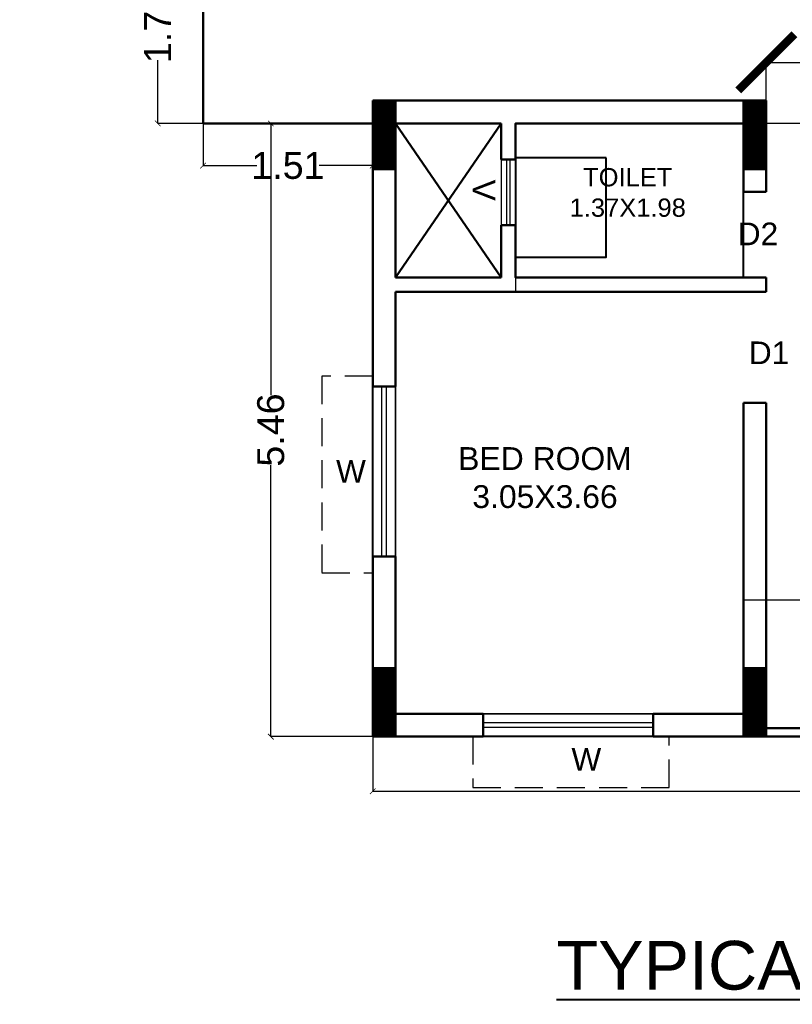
# Model space of a CAD drawing. Header units: metres. Extents: x 0 to 63445, y 32361 to 32804.
# Drawn here: x 63246.58 to 63253.46, y 32766.53 to 32775.3 of the extents above; entities that cross this region are included whole.
import ezdxf

# ---------------------------------------------------------------- set-up
doc = ezdxf.new("R2010")
doc.units = ezdxf.units.M
doc.header["$MEASUREMENT"] = 0
doc.header["$PDMODE"] = 34
doc.header["$PDSIZE"] = -10
doc.linetypes.add('DASHED2', pattern=[0.375, 0.25, -0.125])
doc.layers.get('0').update_dxf_attribs({"lineweight": 25})
for name, color, linetype, plot in [('BLK_2_FLR_1_BATH', 3, 'Continuous', False), ('BLK_2_FLR_1_BLT_UP_AREA', 14, 'Continuous', False), ('BLK_2_FLR_1_WATER_CLOSET', 2, 'Continuous', False)]:
    doc.layers.add(name, color=color, linetype=linetype, plot=plot)
for name, color, linetype, lineweight in [('BLK_2_FLR_1_BLT_UP_AREA_DEDUCT', 41, 'Continuous', 9), ('BLK_2_FLR_1_EXIT_WIDTH_DOOR', 7, 'Continuous', 0), ('BLK_2_FLR_1_UNITFA', 7, 'Continuous', 0), ('COLUMN', 1, 'Continuous', 30), ('DIM', 56, 'Continuous', 20), ('TEXT-2', 65, 'Continuous', 18), ('wall', 7, 'Continuous', 30), ('window', 154, 'Continuous', 9)]:
    doc.layers.add(name, color=color, linetype=linetype, lineweight=lineweight)
doc.layers.add('text', color=65, linetype='Continuous')
doc.styles.add('AutoDCRFont', font='arial.ttf')
doc.styles.get("Standard").update_dxf_attribs({"font": 'arial.ttf', "height": 0.4})
doc.styles.add('TNR', font='times.ttf', dxfattribs={"height": 0.5})
doc.dimstyles.new('ARCHANA', dxfattribs={"dimscale": 0, "dimtxt": 0.5, "dimasz": 0.5, "dimexe": 0, "dimexo": 0, "dimgap": 0, "dimtad": 0, "dimzin": 0, "dimdsep": 46, "dimtxsty": 'TNR', "dimblk": 'ARCHTICK', "dimcen": 0.09, "dimclrd": 36, "dimclre": 36, "dimclrt": 7, "dimadec": 0, "dimazin": 0, "dimtfac": 1, "dimtofl": 0, "dimtmove": 0, "dimatfit": 3, "dimldrblk": 'ARCHTICK', "dimfxl": 1, "dimfrac": 2, "dimtolj": 1, "dimtzin": 0, "dimlwd": -1, "dimlwe": -1, "dimarcsym": 0})

# ---------------------------------------------------------------- blocks, each defined once
blk = doc.blocks.new('A$C7D115503')
at = {"layer": 'COLUMN', "ltscale": 3}
h = blk.add_hatch(dxfattribs=at)
h.set_pattern_fill('ANSI31', color=256, style=0)
h.paths.add_polyline_path([(-14.36, -11.59), (-6.36, -11.59), (-6.36, 12.41), (-14.36, 12.41)])
at = {"layer": 'COLUMN', "ltscale": 0.05}
for p, q in [((-14.36, 12.41), (-6.36, 12.41)), ((-14.36, 12.41), (-14.36, -11.59)), ((-6.36, 12.41), (-6.36, -11.59)), ((-6.36, -11.59), (-14.36, -11.59))]:
    blk.add_line(p, q, dxfattribs=at)
blk = doc.blocks.new('_ArchTick')
at = {"color": 0, "linetype": 'ByBlock', "const_width": 0.15}
blk.add_lwpolyline([(-0.5, -0.5), (0.5, 0.5)], dxfattribs=at)
blk = doc.blocks.new('*D897')
at = {"layer": 'Defpoints', "color": 0, "ltscale": 3, "transparency": 16777216}
for p in [(63247.8105, 32776.1023), (63248.2138, 32776.1023), (63248.2138, 32774.3751)]:
    blk.add_point(p, dxfattribs=at)
at = {"layer": 'DIM', "ltscale": 3, "transparency": 16777216}
for p, q in [((63248.2138, 32776.1023), (63247.8105, 32776.1023)), ((63247.8105, 32776.1023), (63247.8105, 32775.5391)), ((63247.8105, 32774.3751), (63247.8105, 32774.9383)), ((63248.2138, 32774.3751), (63247.8105, 32774.3751))]:
    blk.add_line(p, q, dxfattribs=at)
at = {"layer": 'DIM', "ltscale": 3, "transparency": 16777216, "xscale": 0.05, "yscale": 0.05, "zscale": 0.05}
for p, rotation in [((63247.8105, 32776.1023), 90), ((63247.8105, 32774.3751), 270)]:
    blk.add_blockref('_ArchTick', p, dxfattribs=dict(at, rotation=rotation))
at = {"layer": 'DIM', "color": 7, "ltscale": 3, "transparency": 16777216, "insert": (63247.8105, 32775.2387), "char_height": 0.4, "attachment_point": 5, "rotation": 90}
blk.add_mtext('\\A1;{\\H0.6x;1.73}', dxfattribs=at)
blk = doc.blocks.new('*D898')
at = {"layer": 'Defpoints', "color": 0, "ltscale": 3, "transparency": 16777216}
for p in [(63248.2138, 32774.3751), (63249.724, 32774.3751), (63249.724, 32773.9999)]:
    blk.add_point(p, dxfattribs=at)
at = {"layer": 'DIM', "ltscale": 3, "transparency": 16777216}
for p, q in [((63248.2138, 32774.3751), (63248.2138, 32773.9999)), ((63249.724, 32774.3751), (63249.724, 32773.9999)), ((63248.2138, 32773.9999), (63248.6916, 32773.9999)), ((63249.724, 32773.9999), (63249.2461, 32773.9999))]:
    blk.add_line(p, q, dxfattribs=at)
at = {"layer": 'DIM', "ltscale": 3, "transparency": 16777216, "xscale": 0.05, "yscale": 0.05, "zscale": 0.05, "rotation": 180}
blk.add_blockref('_ArchTick', (63248.2138, 32773.9999), dxfattribs=at)
at = {"layer": 'DIM', "ltscale": 3, "transparency": 16777216, "xscale": 0.05, "yscale": 0.05, "zscale": 0.05}
blk.add_blockref('_ArchTick', (63249.724, 32773.9999), dxfattribs=at)
at = {"layer": 'DIM', "color": 7, "ltscale": 3, "transparency": 16777216, "insert": (63248.9689, 32773.9999), "char_height": 0.4, "attachment_point": 5}
blk.add_mtext('\\A1;{\\H0.6x;1.51}', dxfattribs=at)
blk = doc.blocks.new('*D899')
at = {"layer": 'Defpoints', "color": 0, "ltscale": 3, "transparency": 16777216}
for p in [(63249.724, 32774.3751), (63248.8171, 32768.9139), (63249.724, 32768.9139)]:
    blk.add_point(p, dxfattribs=at)
at = {"layer": 'DIM', "ltscale": 3, "transparency": 16777216}
for p, q in [((63249.724, 32774.3751), (63248.8171, 32774.3751)), ((63248.8171, 32774.3751), (63248.8171, 32771.9561)), ((63248.8171, 32768.9139), (63248.8171, 32771.3329)), ((63249.724, 32768.9139), (63248.8171, 32768.9139))]:
    blk.add_line(p, q, dxfattribs=at)
at = {"layer": 'DIM', "ltscale": 3, "transparency": 16777216, "xscale": 0.05, "yscale": 0.05, "zscale": 0.05}
for p, rotation in [((63248.8171, 32774.3751), 90), ((63248.8171, 32768.9139), 270)]:
    blk.add_blockref('_ArchTick', p, dxfattribs=dict(at, rotation=rotation))
at = {"layer": 'DIM', "color": 7, "ltscale": 3, "transparency": 16777216, "insert": (63248.8171, 32771.6445), "char_height": 0.4, "attachment_point": 5, "rotation": 90}
blk.add_mtext('\\A1;{\\H0.6x;5.46}', dxfattribs=at)
blk = doc.blocks.new('*D900')
at = {"layer": 'Defpoints', "color": 0, "ltscale": 3, "transparency": 16777216}
for p in [(0.8318, 32781.6651), (63266.6191, 32781.6651), (0, 32768.9139)]:
    blk.add_point(p, dxfattribs=at)
at = {"layer": 'DIM', "ltscale": 3, "transparency": 16777216}
for p, q in [((5.8318, 32781.6651), (0.8318, 32781.6651)), ((0.8318, 32781.6651), (0.8318, 32775.684)), ((0.8318, 32768.9139), (0.8318, 32774.8949)), ((0, 32768.9139), (0.8318, 32768.9139))]:
    blk.add_line(p, q, dxfattribs=at)
at = {"layer": 'DIM', "ltscale": 3, "transparency": 16777216, "xscale": 0.05, "yscale": 0.05, "zscale": 0.05}
for p, rotation in [((0.8318, 32781.6651), 90), ((0.8318, 32768.9139), 270)]:
    blk.add_blockref('_ArchTick', p, dxfattribs=dict(at, rotation=rotation))
at = {"layer": 'DIM', "color": 7, "ltscale": 3, "transparency": 16777216, "insert": (0.8318, 32775.2895), "char_height": 0.4, "attachment_point": 5, "rotation": 90}
blk.add_mtext('\\A1;{\\H0.6x;12.75}', dxfattribs=at)
blk = doc.blocks.new('*D886')
at = {"layer": 'Defpoints', "color": 0, "ltscale": 3, "transparency": 16777216}
for p in [(63249.724, 32768.9139), (63266.6191, 32768.9139), (63266.6191, 32768.4274)]:
    blk.add_point(p, dxfattribs=at)
at = {"layer": 'DIM', "ltscale": 3, "transparency": 16777216}
for p, q in [((63249.724, 32768.9139), (63249.724, 32768.4274)), ((63266.6191, 32768.9139), (63266.6191, 32768.4274)), ((63249.724, 32768.4274), (63257.7619, 32768.4274)), ((63266.6191, 32768.4274), (63258.5812, 32768.4274))]:
    blk.add_line(p, q, dxfattribs=at)
at = {"layer": 'DIM', "ltscale": 3, "transparency": 16777216, "xscale": 0.05, "yscale": 0.05, "zscale": 0.05, "rotation": 180}
blk.add_blockref('_ArchTick', (63249.724, 32768.4274), dxfattribs=at)
at = {"layer": 'DIM', "ltscale": 3, "transparency": 16777216, "xscale": 0.05, "yscale": 0.05, "zscale": 0.05}
blk.add_blockref('_ArchTick', (63266.6191, 32768.4274), dxfattribs=at)
at = {"layer": 'DIM', "color": 7, "ltscale": 3, "transparency": 16777216, "insert": (63258.1715, 32768.4274), "char_height": 0.4, "attachment_point": 5}
blk.add_mtext('\\A1;{\\H0.625x;16.90}', dxfattribs=at)
blk = doc.blocks.new('*D941')
at = {"layer": 'BLK_2_FLR_1_EXIT_WIDTH_DOOR', "color": 36, "ltscale": 0.5, "transparency": 16777216}
for p, q in [((63253.2293, 32774.5783), (63253.2293, 32774.9195)), ((63253.2293, 32774.9195), (63254.2961, 32774.9195)), ((63254.2961, 32774.5783), (63254.2961, 32774.9195)), ((63254.2961, 32774.9195), (63254.7961, 32774.9195))]:
    blk.add_line(p, q, dxfattribs=at)
at = {"layer": 'Defpoints', "color": 0, "ltscale": 0.5, "transparency": 16777216}
for p in [(63254.2961, 32774.9195), (63253.2293, 32774.5783), (63254.2961, 32774.5783)]:
    blk.add_point(p, dxfattribs=at)
at = {"layer": 'BLK_2_FLR_1_EXIT_WIDTH_DOOR', "color": 36, "ltscale": 0.5, "transparency": 16777216, "xscale": 0.5, "yscale": 0.5, "zscale": 0.5, "rotation": 180}
blk.add_blockref('_ArchTick', (63253.2293, 32774.9195), dxfattribs=at)
at = {"layer": 'BLK_2_FLR_1_EXIT_WIDTH_DOOR', "color": 36, "ltscale": 0.5, "transparency": 16777216, "xscale": 0.5, "yscale": 0.5, "zscale": 0.5}
blk.add_blockref('_ArchTick', (63254.2961, 32774.9195), dxfattribs=at)
at = {"layer": 'BLK_2_FLR_1_EXIT_WIDTH_DOOR', "color": 7, "ltscale": 0.5, "transparency": 16777216, "insert": (63255.3824, 32774.9195), "char_height": 0.5, "attachment_point": 5, "style": 'TNR'}
blk.add_mtext('\\A1;1.07', dxfattribs=at)

msp = doc.modelspace()

# ---------------------------------------------------------------- linework, layer by layer
at = {"layer": 'BLK_2_FLR_1_BATH', "color": 3, "ltscale": 0.5}
msp.add_lwpolyline([(63253.0261, 32774.3751), (63250.9947, 32774.3751), (63250.9947, 32773.0034), (63253.0261, 32773.0034)], close=True, dxfattribs=at)
at = {"layer": 'BLK_2_FLR_1_BLT_UP_AREA', "color": 20}
msp.add_lwpolyline([(63246.6251, 32781.6651), (63266.6191, 32781.6651), (63266.6191, 32768.9139), (63249.724, 32768.9139), (63249.724, 32774.3751), (63248.2138, 32774.3751), (63248.2138, 32776.1023), (63246.6251, 32776.1023), (63246.6251, 32781.6651)], close=True, dxfattribs=at)
at = {"layer": 'BLK_2_FLR_1_BLT_UP_AREA_DEDUCT', "color": 20}
msp.add_lwpolyline([(63250.8677, 32773.0034), (63249.9272, 32773.0034), (63249.9272, 32774.3751), (63250.8677, 32774.3751)], close=True, dxfattribs=at)
at = {"layer": 'BLK_2_FLR_1_UNITFA', "color": 1, "ltscale": 0.5}
msp.add_lwpolyline([(63256.1249, 32774.3751), (63250.9947, 32774.3751), (63250.9947, 32772.8764), (63249.9272, 32772.8764), (63249.9272, 32769.1171), (63253.0261, 32769.1171), (63253.0261, 32770.1331), (63256.1249, 32770.1331), (63256.1249, 32774.3751)], close=True, dxfattribs=at)
at = {"layer": 'BLK_2_FLR_1_WATER_CLOSET', "color": 3}
msp.add_lwpolyline([(63251.8034, 32774.0682), (63250.9947, 32774.0682), (63250.9947, 32773.1833), (63251.8034, 32773.1833)], close=True, dxfattribs=at)
at = {"layer": 'wall'}
for p, q in [((63248.2138, 32774.3751), (63248.2138, 32776.1023)), ((63249.724, 32772.0324), (63249.724, 32774.5783)), ((63253.0261, 32774.5783), (63249.724, 32774.5783)), ((63253.0261, 32774.5783), (63253.2293, 32774.5783)), ((63253.2293, 32774.5783), (63253.2293, 32773.7654)), ((63249.724, 32774.3751), (63248.2138, 32774.3751)), ((63249.9272, 32773.0034), (63249.9272, 32774.3751)), ((63250.8677, 32774.3751), (63249.9272, 32774.3751)), ((63250.8677, 32774.3751), (63249.9272, 32773.0034)), ((63249.9272, 32774.3751), (63250.8677, 32773.0034)), ((63250.8677, 32774.0544), (63250.8677, 32774.3751)), ((63250.9947, 32774.0544), (63250.9947, 32774.3751)), ((63253.0261, 32774.3751), (63250.9947, 32774.3751)), ((63253.0261, 32773.7654), (63253.0261, 32774.3751)), ((63253.2293, 32773.7654), (63253.0261, 32773.7654)), ((63250.8677, 32773.0034), (63250.8677, 32773.4707)), ((63250.9947, 32773.0034), (63250.9947, 32773.4707)), ((63250.8677, 32773.0034), (63249.9272, 32773.0034)), ((63253.2293, 32773.0034), (63250.9947, 32773.0034)), ((63253.2293, 32773.0034), (63253.2293, 32772.8764)), ((63249.9272, 32772.0324), (63249.9272, 32772.8764)), ((63253.2293, 32772.8764), (63249.9272, 32772.8764)), ((63253.0261, 32769.1171), (63253.0261, 32771.8858)), ((63253.2293, 32771.8858), (63253.0261, 32771.8858)), ((63253.2293, 32771.8858), (63253.2293, 32768.9139)), ((63249.724, 32768.9139), (63249.724, 32770.5178)), ((63249.9272, 32769.1171), (63249.9272, 32770.5178)), ((63250.7074, 32769.1171), (63249.9272, 32769.1171)), ((63253.0261, 32769.1171), (63252.222, 32769.1171)), ((63256.1249, 32768.9901), (63253.2293, 32768.9901)), ((63250.7074, 32768.9139), (63249.724, 32768.9139)), ((63253.2293, 32768.9139), (63252.222, 32768.9139)), ((63256.1249, 32768.9139), (63253.2293, 32768.9139))]:
    msp.add_line(p, q, dxfattribs=at)
at = {"layer": 'wall', "ltscale": 0.5}
msp.add_line((63250.8677, 32774.0544), (63250.9947, 32774.0544), dxfattribs=at)
at = {"layer": 'wall', "ltscale": 3}
for p, q in [((63250.9947, 32773.4707), (63250.8677, 32773.4707)), ((63249.9272, 32772.0324), (63249.724, 32772.0324)), ((63249.9272, 32770.5178), (63249.724, 32770.5178)), ((63250.7074, 32769.1171), (63250.7074, 32768.9139)), ((63252.222, 32769.1171), (63252.222, 32768.9139))]:
    msp.add_line(p, q, dxfattribs=at)
at = {"layer": 'window', "ltscale": 0.5}
for p, q in [((63250.8677, 32774.0544), (63250.8677, 32773.4707)), ((63250.9144, 32774.0544), (63250.9144, 32773.4707)), ((63250.948, 32773.4707), (63250.948, 32774.0538)), ((63250.9947, 32773.4707), (63250.9947, 32774.0538))]:
    msp.add_line(p, q, dxfattribs=at)
at = {"layer": 'window'}
for p, q in [((63250.9947, 32774.0538), (63250.9947, 32774.0544)), ((63249.7252, 32770.5178), (63249.7252, 32772.0324)), ((63249.8047, 32770.5178), (63249.8047, 32772.0324)), ((63249.8477, 32770.5178), (63249.8477, 32772.0324)), ((63249.9272, 32770.5178), (63249.9272, 32772.0324)), ((63252.222, 32769.1171), (63250.7074, 32769.1171)), ((63252.222, 32769.0376), (63250.7074, 32769.0376)), ((63252.222, 32768.9946), (63250.7074, 32768.9946)), ((63252.222, 32768.9152), (63250.7074, 32768.9152))]:
    msp.add_line(p, q, dxfattribs=at)
at = {"layer": 'window', "color": 8, "linetype": 'DASHED2'}
for points in [[(63249.7252, 32772.1255), (63249.2708, 32772.1255), (63249.2708, 32770.3743), (63249.7252, 32770.3743)], [(63250.6143, 32768.9152), (63250.6143, 32768.4608), (63252.3655, 32768.4608), (63252.3655, 32768.9152)]]:
    msp.add_lwpolyline(points, dxfattribs=at)

# ---------------------------------------------------------------- block references
at = {"layer": 'COLUMN', "ltscale": 0.05, "xscale": -0.025400733691282, "yscale": 0.025400733691282, "zscale": 0.025400733691282}
for p in [(63249.5623, 32774.2629), (63252.8644, 32774.2629), (63249.5623, 32769.2082), (63252.8644, 32769.2082)]:
    msp.add_blockref('A$C7D115503', p, dxfattribs=at)

# ---------------------------------------------------------------- texts
at = {"layer": 'text'}
for s, insert, char_height, width, attachment_point in [('\\pxqc;TOILET\\P1.37X1.98', (63249.9833, 32773.5419), 0.162565, 4.023756, 7), ('\\pxqc;D2', (63253.4222, 32773.2906), 0.20194, 0.534981, 9), ('\\pxqc;D1', (63253.5211, 32772.2314), 0.20194, 0.534981, 9), ('\\pxqc;BED ROOM\\P3.05X3.66', (63248.7434, 32770.9475), 0.203206, 5.029694, 7), ('\\pxqc;{\\LBLOCK-B (E.W.S)\\PTYPICAL FLOOR PLAN (1ST,2ND,3RD, & 4TH)}', (63266.0419, 32766.53), 0.434262, 16.316506, 9)]:
    msp.add_mtext(s, dxfattribs=dict(at, insert=insert, char_height=char_height, width=width, attachment_point=attachment_point))
at = {"layer": 'TEXT-2', "insert": (63250.8155, 32773.8748), "char_height": 0.2019, "width": 0.182701, "attachment_point": 1, "rotation": 270, "style": 'AutoDCRFont'}
msp.add_mtext('V', dxfattribs=at)
at = {"layer": 'TEXT-2', "char_height": 0.2019, "width": 0.182701, "attachment_point": 9, "style": 'AutoDCRFont'}
for insert in [(63249.6636, 32771.1767), (63251.7597, 32768.6121)]:
    msp.add_mtext('W', dxfattribs=dict(at, insert=insert))

# ---------------------------------------------------------------- dimensions: what is measured, and where the dimension line sits
at = {"layer": 'BLK_2_FLR_1_EXIT_WIDTH_DOOR', "color": 1, "ltscale": 0.5}
dim = msp.add_linear_dim(base=(63254.2961, 32774.9195), p1=(63253.2293, 32774.5783), p2=(63254.2961, 32774.5783), dimstyle='ARCHANA', override={"dimscale": 1, "dimfxl": 6, "dimarcsym": 1}, dxfattribs=at)
dim.commit()
dim.dimension.update_dxf_attribs({"geometry": '*D941', "text_midpoint": (63255.3824, 32774.9195)})
at = {"layer": 'DIM', "ltscale": 3}
for base, p1, p2, picture, middle in [((0.8318, 32781.6651), (0, 32768.9139), (63266.6191, 32781.6651), '*D900', (0.8318, 32775.2895)), ((63247.8105, 32776.1023), (63248.2138, 32774.3751), (63248.2138, 32776.1023), '*D897', (63247.8105, 32775.2387)), ((63248.8171, 32768.9139), (63249.724, 32774.3751), (63249.724, 32768.9139), '*D899', (63248.8171, 32771.6445))]:
    dim = msp.add_linear_dim(base=base, p1=p1, p2=p2, angle=90, text='{\\H0.6x;<>}', dimstyle='ARCHANA', override={"dimscale": 1, "dimtxt": 0.278, "dimasz": 0.05, "dimtxsty": 'Standard', "dimclrd": 256, "dimclre": 256, "dimfxl": 5, "dimfxlon": 1, "dimarcsym": 1}, dxfattribs=at)
    dim.commit()
    dim.dimension.update_dxf_attribs({"geometry": picture, "text_midpoint": middle})
for base, p1, p2, text, picture, middle in [((63249.724, 32773.9999), (63248.2138, 32774.3751), (63249.724, 32774.3751), '{\\H0.6x;<>}', '*D898', (63248.9689, 32773.9999)), ((63266.6191, 32768.4274), (63249.724, 32768.9139), (63266.6191, 32768.9139), '{\\H0.625x;<>}', '*D886', (63258.1715, 32768.4274))]:
    dim = msp.add_linear_dim(base=base, p1=p1, p2=p2, text=text, dimstyle='ARCHANA', override={"dimscale": 1, "dimtxt": 0.278, "dimasz": 0.05, "dimtxsty": 'Standard', "dimclrd": 256, "dimclre": 256, "dimfxl": 5, "dimfxlon": 1, "dimarcsym": 1}, dxfattribs=at)
    dim.commit()
    dim.dimension.update_dxf_attribs({"geometry": picture, "text_midpoint": middle})

doc.saveas('drawing.dxf')
